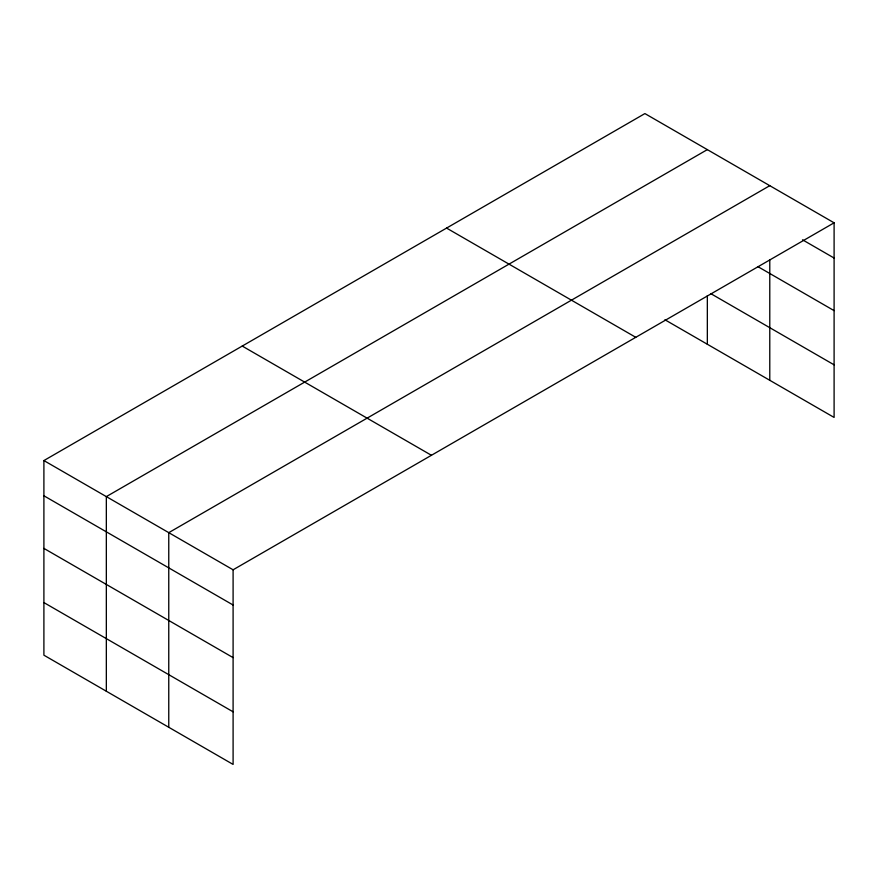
<?xml version="1.0" encoding="UTF-8"?>
<svg xmlns="http://www.w3.org/2000/svg" width="878" height="878" viewBox="0 0 878 878"><rect width="100%" height="100%" fill="white"/><g stroke="black" fill="none" stroke-linecap="round" stroke-linejoin="round"><path stroke-width="1.32" d="M834.1 222.814L644.902 113.58L43.9 460.566L43.9 655.186L233.098 764.42L233.098 569.8L834.1 222.814L834.1 417.434L664.931 319.768M769.776 260.009L769.776 380.295M707.339 149.622L106.337 496.619L106.337 691.238M769.776 185.675L168.763 532.661L168.763 727.28M802.525 239.804L834.1 258.033M757.999 266.692L834.1 310.636M710.873 293.68L834.1 364.831M446.573 228.082L635.771 337.317M242.229 346.064L431.427 455.287M43.9 460.566L233.098 569.8M43.9 495.785L233.098 605.019M43.9 548.388L233.098 657.622M43.9 602.582L233.098 711.817M707.339 295.688L707.339 344.253"/></g></svg>
